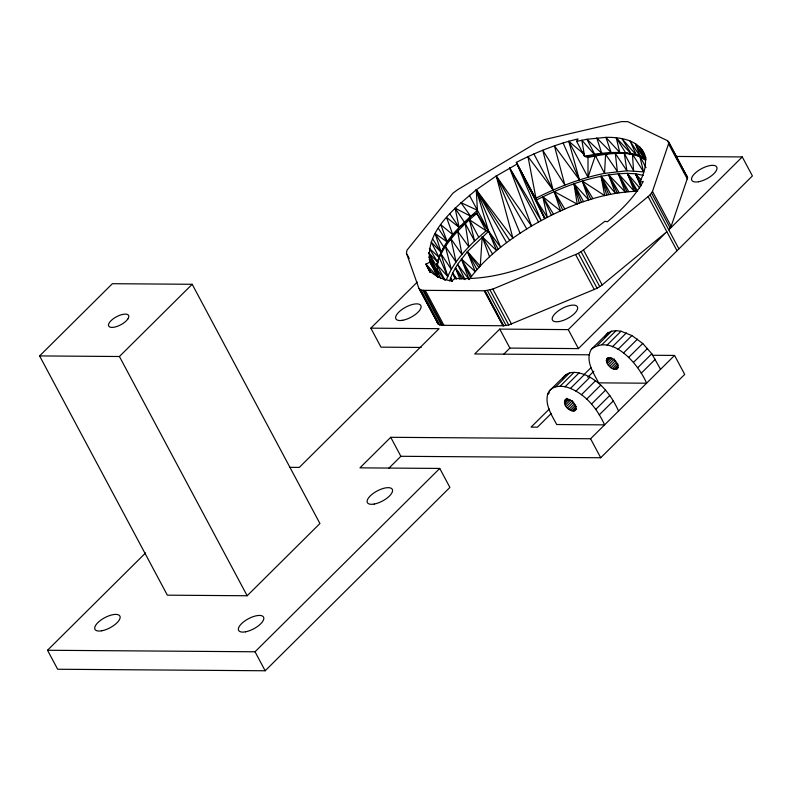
<?xml version="1.0" encoding="UTF-8"?>
<svg xmlns="http://www.w3.org/2000/svg" width="792" height="792" viewBox="0 0 792 792"><rect width="100%" height="100%" fill="white"/><g stroke="black" fill="none" stroke-linecap="round" stroke-linejoin="round"><path stroke-width="1.19" d="M509.692 240.362L476.259 189.833L488.624 231.274L467.389 251.608L457.558 264.35L469.131 279.556C485.328 257.113 508.088 240.214 531.551 226.027L509.692 168.013L541.144 220.542L517.087 164.053L544.698 218.622L536.313 200.069C564.607 185.882 595.267 174.072 627.284 173.369L636.055 191.308C598.841 192.703 563.399 207.554 531.551 226.027L496.247 175.992L512.909 238.135L476.259 189.833C455.291 207.771 424.779 230.927 429.937 262.152L425.987 264.132L437.966 277.19C432.65 249.064 458.815 227.245 477.418 210.286L476.259 189.833L496.247 175.992L517.087 164.053L516.334 162.4C535.937 152.302 556.578 143.995 578.071 138.907L576.616 141.372L584.644 156.41L588.001 157.519C604.444 153.886 621.819 151.361 638.421 155.41C620.819 150.52 602.217 152.321 584.644 156.41L583.001 152.034M576.616 141.372L586.961 139.263L604.524 173.369L626.908 170.775L643.579 171.874L632.422 154.123L619.74 152.47L615.315 153.44L611.097 152.5L605.593 154.301L604.524 173.369C580.427 178.21 557.39 187.239 535.56 198.416L516.334 162.4L545.193 218.364M565.033 400.089C570.23 397.416 577.833 405.088 575.428 410.325C569.676 413.464 560.211 402.791 566.785 398.356M606.355 360.568L607.019 358.43C612.216 355.747 619.809 363.419 617.413 368.656C612.553 371.141 607.028 365.211 606.355 360.568L608.979 357.964M589.426 354.806L474.695 353.965L499.752 329.106L568.27 329.611L666.844 231.71L602.177 284.962L597.099 288.278L508.741 324.987L503.049 325.829L484.377 290.872L492.842 289.07L578.437 253.311L583.506 249.995L650.093 194.911L652.489 191.397L668.913 142.758L667.508 140.689L627.769 121.651L621.532 121.602L544.381 139.62L536.085 143.065L457.618 189.704L452.925 193.198L406.969 250.222L406.445 253.202L418.938 288.427L438.412 324.383L441.589 325.294L503.128 325.75L484.466 290.783L422.918 290.337L421.087 290.06L418.938 288.427M503.841 354.093L509.89 348.094L578.417 348.599L752.4 175.923L742.262 156.935L668.765 229.878L671.151 226.354L687.585 177.725L668.497 141.57M547.618 394.436C544.926 405.336 551.945 415.345 556.687 424.522L604.583 424.868C597.604 409.454 586.466 395.02 570.408 388.456C562.795 385.001 550.618 384.853 547.618 394.436L549.361 392.703M446.51 279.507C452.281 264.459 463.231 252.133 474.566 240.986L469.418 219.73L476.833 213.385L477.418 210.286L460.904 202.613L470.587 216.166L469.418 219.73C456.826 231.502 444.302 244.48 437.788 260.716M506.573 242.629L476.259 189.833L500.653 247.262L488.624 231.274L476.833 213.385L470.587 216.166L455.123 208.177L459.122 227.363L457.647 231.274L452.767 234.66L451.004 238.927L447.302 241.996L435.164 233.6L441.223 252.46L440.946 253.757L447.688 276.438L436.432 264.132M436.778 265.627L437.689 262.211L429.353 248.371L439.095 257.45L437.758 260.796M449.559 280.922L452.608 273.042L457.558 264.35L465.112 279.655M584.347 154.42L568.785 141.283L588.02 177.299L595.228 155.955L584.644 156.41L581.853 140.224L594.327 154.41L605.593 154.301L617.364 171.448L615.315 153.44L626.908 170.775L624.294 153.381L619.74 152.47L605.91 137.353L586.961 139.263L601.752 153.321L605.593 154.301M436.828 264.29L437.689 262.211L428.789 252.826L436.818 270.933L429.224 259.657L437.342 274.982L429.937 262.152L437.966 277.19M470.587 216.166L465.27 223.572L459.122 227.363L446.54 217.434L452.767 234.66L440.807 224.74L447.302 241.996L445.421 246.451L451.292 269.349L440.946 253.757L443.916 247.302L445.421 246.451L456.043 261.984L451.004 238.927L461.904 254.43L457.647 231.274L468.785 246.757L465.27 223.572L455.123 208.177M441.223 252.46L439.095 257.45L431.195 242.035L441.223 252.46L432.561 238.719M562.478 378.794C567.834 368.607 582.001 372.557 589.951 377.23C603.237 384.635 612.315 397.426 618.572 410.979M591.337 349.252C584.793 360.489 593.554 372.992 598.673 382.853L646.569 383.209C639.263 365.241 612.414 333.046 591.337 349.252L608.068 332.769L611.691 331.175L616.067 330.66L621.037 331.244L631.937 335.56L642.738 343.471L651.796 353.757L660.558 369.32M604.464 337.125L608.068 332.769M39.6 355.925L112.375 283.704L192.189 284.288L319.928 523.532L247.163 595.752L167.35 595.168L39.6 355.925L119.414 356.509L192.189 284.288M421.195 347.45L380.972 347.153L370.834 328.165L417.255 282.12M388.902 468.171L400.871 456.291L600.722 457.746L684.694 374.418L674.556 355.43L590.584 438.758L390.733 437.303L359.944 467.854L439.758 468.438L449.896 487.427L265.172 670.765L57.658 669.25L47.52 650.262L145.57 552.945M47.52 650.262L255.034 651.776L439.758 468.438M549.351 390.921L566.082 374.428M555.717 386.734L569.705 372.844M597.693 345.065L611.691 331.175M560.092 386.219L574.091 372.329M602.078 344.55L616.067 330.66M565.052 386.803L579.051 372.913M607.038 345.134L621.037 331.244M549.292 409.058L531.076 427.135L537.461 427.175L551.341 413.404M583.981 374.626L590.921 367.745M570.408 388.456L584.407 374.567M612.394 346.787L626.393 332.897M587.763 377.259L593.832 371.23M564.508 401.019L567.131 398.416M606.494 359.35L608.246 357.618M564.379 402.237L567.874 398.762M575.962 391.119L589.951 377.23M617.938 349.45L631.937 335.56M564.637 403.653L569.012 399.307M606.622 361.984L610.998 357.647M565.28 405.167L570.527 399.96M607.266 363.508L612.513 358.301M566.26 406.692L572.388 400.623M608.246 365.033L614.374 358.954M567.518 408.118L573.636 402.039M609.503 366.448L615.622 360.38M581.476 394.683L595.475 380.794M623.462 353.024L637.451 339.134M568.953 409.345L574.2 404.138M610.939 367.676L616.186 362.469M570.478 410.286L575.725 405.078M612.463 368.617L617.711 363.409M571.982 410.88L576.358 406.543M613.968 369.22L618.344 364.874M573.368 411.097L576.002 408.494M615.354 369.428L617.978 366.825M574.547 410.899L576.299 409.167M616.532 369.23L618.275 367.498M586.763 399.019L600.752 385.13M628.739 357.36L642.738 343.471M591.604 403.96L605.593 390.08M633.58 362.3L647.579 348.411M595.822 409.315L609.81 395.426M637.798 367.646L651.796 353.757M599.247 414.879L613.236 400.99M641.223 373.21L655.222 359.32M469.131 279.556L461.399 258.944L475.24 271.607L467.389 251.608L480.259 266.082L482.209 236.788L496.574 250.569L488.624 231.274L486.12 230.789L474.566 240.986L465.27 223.572M675.616 156.45L742.262 156.935M370.834 328.165L439.085 328.67L299.287 467.419L289.535 467.339M652.351 355.262L674.556 355.43M644.866 155.004C638.817 139.877 620.275 137.075 605.91 137.353L611.097 152.5L596.762 137.927L601.752 153.321M624.294 153.381L633.59 170.785L632.422 154.123L625.71 152.925L616.245 137.749L619.74 152.47M642.639 157.39L631.264 153.886L616.245 137.749M632.422 154.123L631.264 153.886L621.849 138.531L636.56 155.361L641.183 156.677M643.252 175.379L635.471 173.765L627.284 173.369L634.382 191.377L618.324 173.755L625.225 191.971L608.682 174.903L615.414 193.337L601.078 176.24L604.682 195.664L582.308 181.061L588.773 200L573.982 183.754L577.219 204.128L554.182 191.525L560.578 210.9L542.857 196.772L547.282 217.285L536.313 200.069L517.087 164.053M643.975 158.212L640.54 156.994L629.937 140.847L636.56 155.361M645.638 160.222L640.54 156.994L635.293 143.52L645.797 159.826M687.159 176.527L683.912 171.409M429.393 270.27L430.531 272.448L425.987 264.132C429.709 274.774 441.56 279.398 451.836 281.012L454.915 278.388C510.058 281.497 562.369 254.024 604.939 221.275L607.434 221.75C621.294 210.207 634.392 197.228 643.312 181.388L639.49 182.358L641.173 185.556L639.49 182.358C644.737 172.686 648.598 159.885 642.094 149.856M641.193 180.002L635.471 173.765L640.51 185.991M639.688 187.922L627.284 173.369L637.659 191.308M568.785 141.283L579.447 179.913L554.42 145.847L564.884 185.09L542.718 150.252L553.113 189.981L527.997 156.638L536.313 200.069M459.944 279.269L455.36 267.884L463.884 279.17M478.873 267.468L467.389 251.608L476.962 269.547M436.887 269.29L444.362 279.655M454.974 278.725L452.608 273.042L456.737 278.804M451.796 281.358L450.43 278.051L452.43 280.952M449.777 213.741L459.122 227.363M438.332 228.324L447.302 241.996M435.164 233.6L443.916 247.302M564.815 208.999L554.182 191.525L562.696 209.92M553.489 214.186L542.857 196.772L551.38 215.216M592.921 198.683L582.308 181.061L590.862 199.307M492.565 254.024L482.209 236.788L489.545 256.786M641.381 185.546L639.49 182.358L641.233 185.625M619.186 192.694L608.682 174.903L617.324 192.981M646.173 158.143L639.58 146.896L645.926 159.776M628.769 191.615L618.324 173.755L627.026 191.753M471.488 276.2L461.399 258.944L470.468 277.556M428.789 252.826L436.887 266.755M455.36 267.884L461.815 279.051M526.739 228.888L496.247 175.992L520.067 233.185M428.818 257.034L436.818 270.933M640.322 182.239L635.471 173.765L641.203 185.328M452.608 273.042L456.093 279.15M635.293 143.52L643.995 158.984M668.913 142.758L687.585 177.725M667.508 140.689L669.2 143.867M672.032 149.163L674.853 154.46M675.992 156.578L682.773 169.29M668.755 144.213L687.426 179.18M640.203 156.757L646.005 167.637M652.489 191.397L671.151 226.354M651.559 193.1L670.22 228.066M650.093 194.911L678.902 248.866M648.173 196.743L676.982 250.698M606.712 195.099L601.078 176.24L610.652 194.179M579.338 203.257L573.982 183.754L583.556 201.683M533.877 153.965L553.113 189.981M583.506 249.995L602.177 284.962M581.09 251.737L599.762 286.694M578.437 253.311L597.099 288.278M575.645 254.668L594.317 289.625M509.692 168.013L538.501 221.968M568.27 329.611L578.417 348.599M469.389 195.248L498.198 249.203M476.833 213.385L486.12 230.789L469.418 219.73L478.714 237.145M590.584 438.758L600.722 457.746M492.842 289.07L511.513 324.037M490.07 290.03L508.741 324.987M487.456 290.634L506.128 325.601M485.11 290.872L503.781 325.839M499.752 329.106L509.89 348.094M450.43 278.051L452.113 281.219M437.006 265.221L445.144 280.457M427.858 268.102L430.185 272.468M407.009 254.262L409.276 258.499M443.916 325.314L425.957 291.674L422.918 290.337L441.589 325.294M423.799 290.337L442.471 325.304M421.087 290.06L439.758 325.027M419.74 289.417L438.412 324.383M390.733 437.303L400.871 456.291M119.414 356.509L247.163 595.752M255.034 651.776L265.172 670.765M425.987 264.132L429.967 271.686M436.58 269.636L440.817 278.576M439.144 257.301L447.688 276.438M563.092 142.966L579.447 179.913M601.078 176.24L608.702 194.604M573.982 183.754L581.457 202.445M436.392 319.988L437.6 323.393M639.906 156.826L643.579 171.874M588.001 157.519L588.02 177.299M127.789 319.087L126.304 320.819A11.286 4.554 -28.1 0 1 109.009 326.502L108.494 325.433A11.286 4.554 -28.1 0 1 110.999 320.701L112.989 318.978A11.286 4.554 -28.1 0 1 123.156 314.315L125.364 314.097A11.286 4.554 -28.1 0 1 127.789 319.087M374.21 504.049A14.117 5.692 -28.1 0 0 392.555 490.139A14.117 5.692 -28.1 0 0 372.765 493.762A14.117 5.692 -28.1 0 0 374.21 504.049M245.47 631.828A14.117 5.692 -28.1 0 0 263.805 617.918A14.117 5.692 -28.1 0 0 244.015 621.542A14.117 5.692 -28.1 0 0 245.47 631.828M101.802 630.779A14.117 5.692 -28.1 0 0 120.136 616.869A14.117 5.692 -28.1 0 0 100.356 620.492A14.117 5.692 -28.1 0 0 101.802 630.779M559.291 321.512A14.117 5.692 -28.1 0 0 577.635 307.603A14.117 5.692 -28.1 0 0 557.845 311.216A14.117 5.692 -28.1 0 0 559.291 321.512M402.742 320.265A14.117 5.692 -28.1 0 0 421.087 306.356A14.117 5.692 -28.1 0 0 401.297 309.969A14.117 5.692 -28.1 0 0 402.742 320.265M698.653 181.734A14.117 5.692 -28.1 0 0 716.988 167.825A14.117 5.692 -28.1 0 0 697.198 171.438A14.117 5.692 -28.1 0 0 698.653 181.734"/></g></svg>
